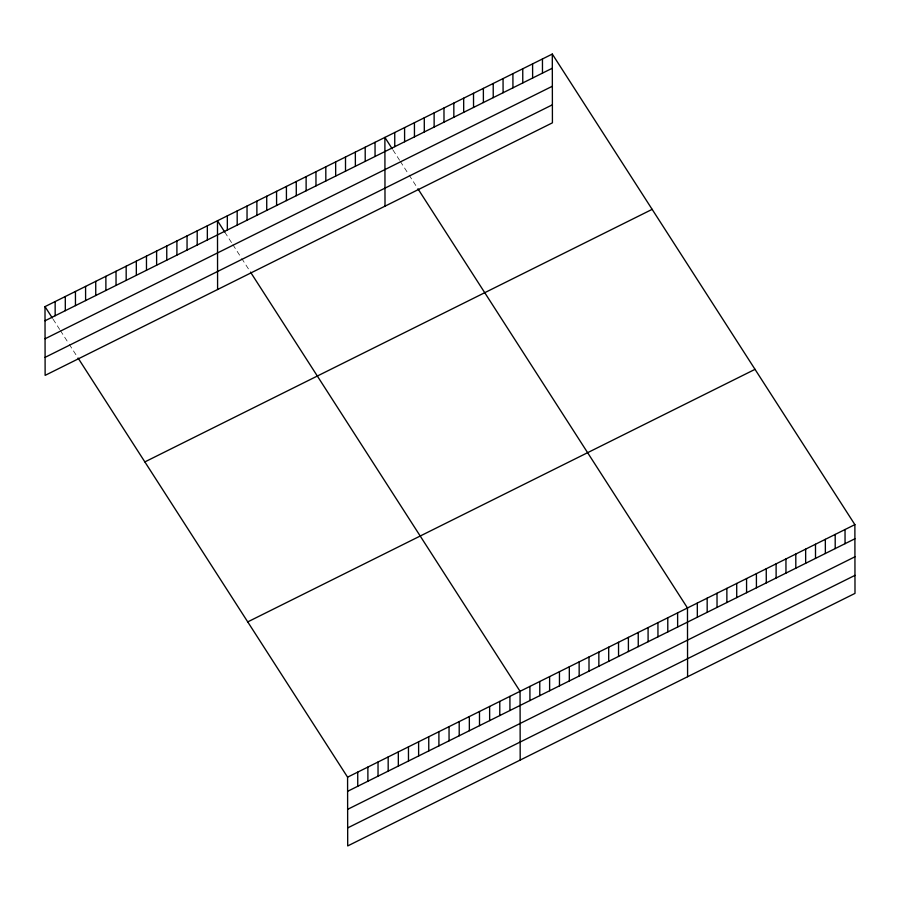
<?xml version="1.0" encoding="UTF-8"?>
<svg xmlns="http://www.w3.org/2000/svg" width="900" height="900" viewBox="0 0 900 900"><rect width="100%" height="100%" fill="white"/><g stroke="black" fill="none" stroke-linecap="round" stroke-linejoin="round"><path stroke-width="0.67" stroke-dasharray="4.5 3.38" d="M392.963 149.974L399.577 160.245M400.309 161.381L408.386 173.947M409.118 175.084L417.195 187.65M224.82 232.166L232.166 243.585M232.898 244.732L240.975 257.287M241.706 258.435L249.784 270.99M53.078 319.174L59.681 329.456M60.424 330.593L68.49 343.159M69.233 344.295L77.31 356.861"/><path stroke-width="1.35" d="M552.296 54.068L552.42 122.828L45.124 375.368L45 306.619L552.296 54.068L854.876 524.632L855 593.381L347.704 845.933L347.58 777.173L78.041 357.998M45.023 320.771L552.319 68.22M45.056 338.782L552.352 86.242M45.09 357.356L552.386 104.805M144.855 461.902L652.151 209.351M247.736 621.889L755.033 369.338M347.58 777.173L854.876 524.632M347.603 791.325L854.91 538.774M347.636 809.347L854.933 556.796M347.67 827.91L854.966 575.359M392.231 148.826L384.885 137.407L385.009 206.167M417.926 188.786L687.476 607.972L687.589 676.721M224.82 232.166L217.485 220.748L217.597 289.507M250.515 272.126L520.065 691.312L520.189 760.061M45 306.619L52.346 318.037M845.033 529.526L845.055 543.679M835.189 534.431L835.211 548.584M825.334 539.336L825.367 553.489M815.49 544.241L815.512 558.394M805.646 549.135L805.669 563.288M795.791 554.04L795.825 568.192M785.947 558.945L785.97 573.097M776.104 563.85L776.126 578.002M766.249 568.755L766.283 582.896M756.405 573.649L756.428 587.801M746.561 578.554L746.584 592.706M736.706 583.459L736.729 597.611M726.863 588.364L726.885 602.505M717.019 593.258L717.041 607.41M707.164 598.163L707.186 612.315M697.32 603.067L697.342 617.22M677.621 612.866L677.644 627.019M667.778 617.771L667.8 631.924M657.934 622.676L657.956 636.829M648.079 627.581L648.101 641.734M638.235 632.486L638.258 646.627M628.391 637.38L628.414 651.533M618.536 642.285L618.559 656.438M608.692 647.19L608.715 661.342M598.849 652.095L598.871 666.248M588.994 656.989L589.016 671.141M579.15 661.894L579.173 676.046M569.306 666.799L569.329 680.951M559.451 671.704L559.474 685.856M549.608 676.597L549.63 690.75M542.452 58.973L542.475 73.125M539.764 681.502L539.786 695.655M532.597 63.877L532.631 78.019M529.909 686.408L529.931 700.56M522.754 68.771L522.776 82.924M512.91 73.676L512.933 87.829M509.918 696.364L509.94 710.516M503.055 78.581L503.089 92.734M499.77 701.415L499.793 715.567M493.211 83.486L493.234 97.639M489.623 706.466L489.656 720.619M483.368 88.38L483.39 102.532M479.475 711.518L479.509 725.67M473.512 93.285L473.546 107.438M469.339 716.569L469.361 730.721M463.669 98.19L463.691 112.343M459.191 721.62L459.214 735.773M453.825 103.095L453.848 117.248M449.044 726.671L449.066 740.812M443.97 108L444.004 122.141M438.896 731.722L438.919 745.864M434.126 112.894L434.149 127.046M428.749 736.774L428.771 750.915M424.282 117.799L424.305 131.951M418.601 741.825L418.635 755.966M414.428 122.704L414.461 136.856M408.454 746.876L408.488 761.018M404.584 127.609L404.606 141.75M398.317 751.916L398.34 766.069M394.74 132.502L394.762 146.655M388.17 756.967L388.192 771.12M378.022 762.019L378.045 776.171M375.041 142.312L375.064 156.465M367.875 767.07L367.897 781.222M365.197 147.218L365.22 161.37M357.728 772.121L357.75 786.274M355.343 152.111L355.376 166.264M345.499 157.016L345.521 171.169M335.655 161.921L335.678 176.074M325.8 166.826L325.834 180.979M315.956 171.731L315.979 185.873M306.113 176.625L306.135 190.778M296.257 181.53L296.291 195.683M286.414 186.435L286.436 200.588M276.57 191.34L276.593 205.493M266.715 196.234L266.749 210.386M256.871 201.139L256.894 215.291M247.028 206.044L247.05 220.196M237.172 210.949L237.206 225.101M227.329 215.843L227.351 229.995M207.338 225.799L207.36 239.951M197.19 230.85L197.213 245.002M187.042 235.901L187.065 250.054M176.895 240.953L176.917 255.105M166.748 246.004L166.781 260.156M156.6 251.055L156.634 265.207M146.464 256.106L146.486 270.259M136.316 261.157L136.339 275.31M126.169 266.209L126.191 280.361M116.021 271.26L116.044 285.412M105.874 276.311L105.896 290.464M95.726 281.363L95.76 295.515M85.579 286.414L85.612 300.566M75.442 291.465L75.465 305.618M65.295 296.516L65.317 310.669M55.148 301.567L55.17 315.72"/></g></svg>
